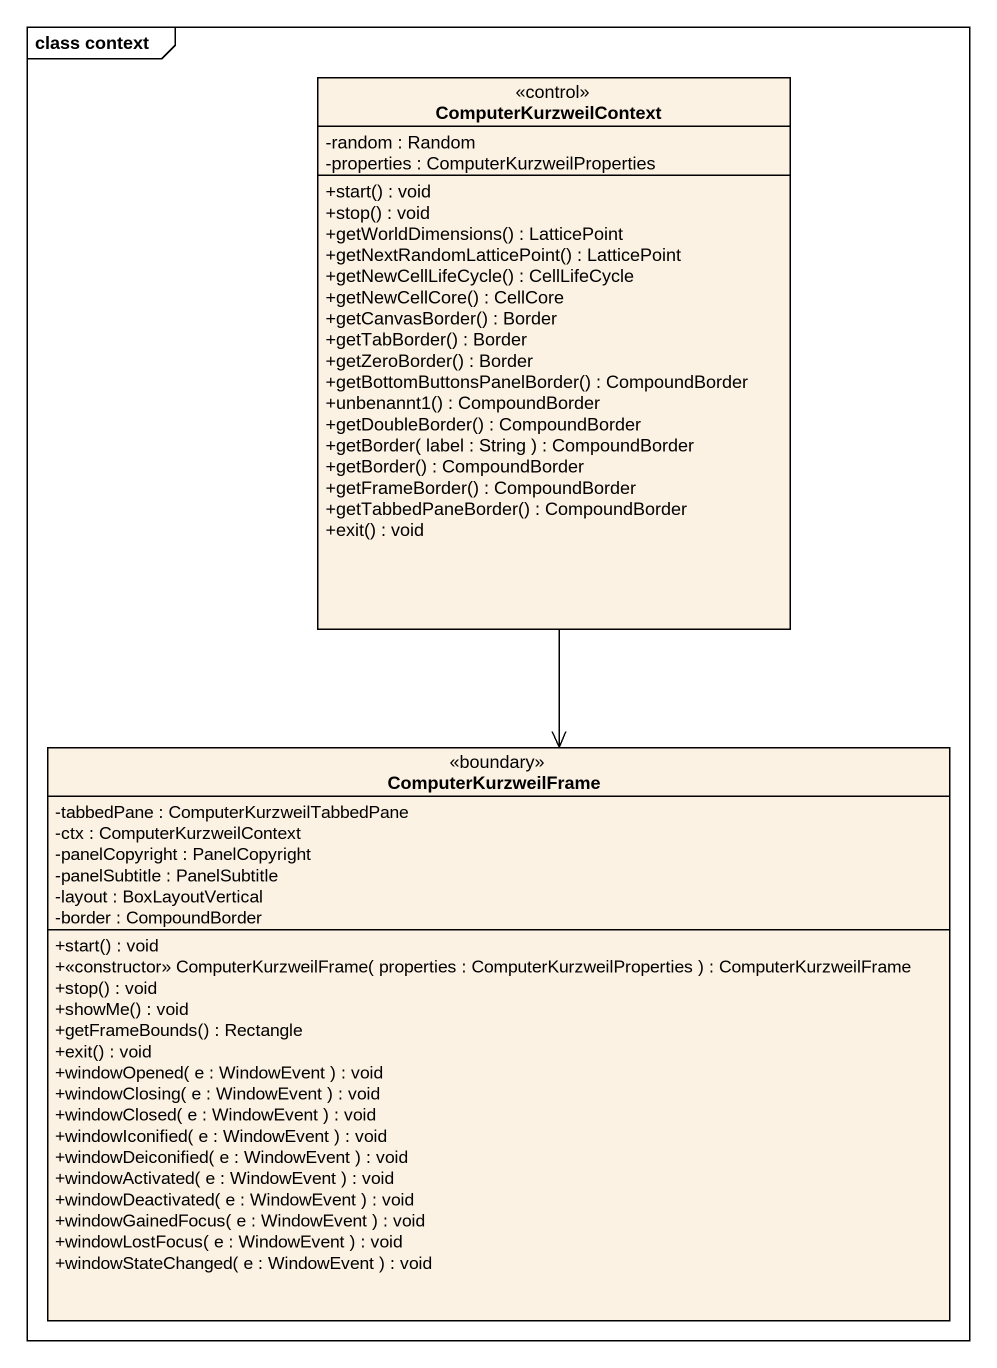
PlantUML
@startuml
mainframe class context
hide circle
hide empty members
skinparam classAttributeIconSize 0
class ComputerKurzweilContext <<control>> {
  -random : Random
  -properties : ComputerKurzweilProperties
  +start() : void
  +stop() : void
  +getWorldDimensions() : LatticePoint
  +getNextRandomLatticePoint() : LatticePoint
  +getNewCellLifeCycle() : CellLifeCycle
  +getNewCellCore() : CellCore
  +getCanvasBorder() : Border
  +getTabBorder() : Border
  +getZeroBorder() : Border
  +getBottomButtonsPanelBorder() : CompoundBorder
  +unbenannt1() : CompoundBorder
  +getDoubleBorder() : CompoundBorder
  +getBorder( label : String ) : CompoundBorder
  +getBorder() : CompoundBorder
  +getFrameBorder() : CompoundBorder
  +getTabbedPaneBorder() : CompoundBorder
  +exit() : void
}
class ComputerKurzweilFrame <<boundary>> {
  -tabbedPane : ComputerKurzweilTabbedPane
  -ctx : ComputerKurzweilContext
  -panelCopyright : PanelCopyright
  -panelSubtitle : PanelSubtitle
  -layout : BoxLayoutVertical
  -border : CompoundBorder
  +start() : void
  +<<constructor>> ComputerKurzweilFrame( properties : ComputerKurzweilProperties ) : ComputerKurzweilFrame
  +stop() : void
  +showMe() : void
  +getFrameBounds() : Rectangle
  +exit() : void
  +windowOpened( e : WindowEvent ) : void
  +windowClosing( e : WindowEvent ) : void
  +windowClosed( e : WindowEvent ) : void
  +windowIconified( e : WindowEvent ) : void
  +windowDeiconified( e : WindowEvent ) : void
  +windowActivated( e : WindowEvent ) : void
  +windowDeactivated( e : WindowEvent ) : void
  +windowGainedFocus( e : WindowEvent ) : void
  +windowLostFocus( e : WindowEvent ) : void
  +windowStateChanged( e : WindowEvent ) : void
}
ComputerKurzweilContext --> ComputerKurzweilFrame
@enduml
